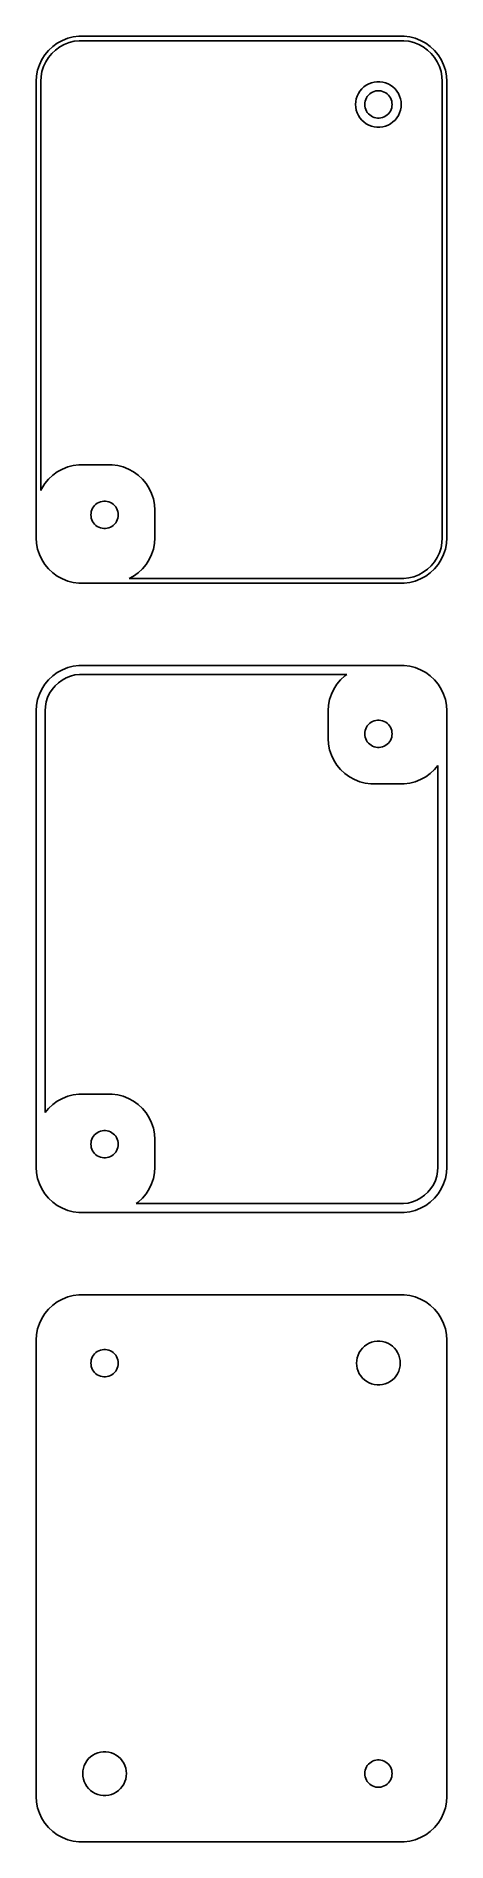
# Model space of a CAD drawing. Header units: metres. Extents: x -22 to 22, y 108 to 306.
import ezdxf

# ---------------------------------------------------------------- set-up
doc = ezdxf.new("R2010")
doc.units = ezdxf.units.M

msp = doc.modelspace()

# ---------------------------------------------------------------- linework, layer by layer
for p, q in [((-20.1791, 305.222), (-20.6871, 304.853)), ((-19.6289, 305.524), (-20.1791, 305.222)), ((-19.9112, 304.799), (-19.416, 305.072)), ((-19.0451, 305.755), (-19.6289, 305.524)), ((-19.416, 305.072), (-18.8906, 305.28)), ((-18.4369, 305.911), (-19.0451, 305.755)), ((-18.8906, 305.28), (-18.3432, 305.42)), ((-17.8139, 305.99), (-18.4369, 305.911)), ((-18.3432, 305.42), (-17.7825, 305.491)), ((17.8139, 305.99), (-17.8139, 305.99)), ((-17.7825, 305.491), (17.7825, 305.491)), ((17.7825, 305.491), (18.3432, 305.42)), ((18.4369, 305.911), (17.8139, 305.99)), ((18.3432, 305.42), (18.8906, 305.28)), ((19.0451, 305.755), (18.4369, 305.911)), ((18.8906, 305.28), (19.416, 305.072)), ((19.6289, 305.524), (19.0451, 305.755)), ((19.416, 305.072), (19.9112, 304.799)), ((20.1791, 305.222), (19.6289, 305.524)), ((20.6871, 304.853), (20.1791, 305.222)), ((-21.8815, 303.409), (-22.1489, 302.841)), ((-21.5451, 303.939), (-21.8815, 303.409)), ((-21.684, 302.657), (-21.4434, 303.168)), ((-21.1448, 304.423), (-21.5451, 303.939)), ((-21.4434, 303.168), (-21.1406, 303.645)), ((-20.6871, 304.853), (-21.1448, 304.423)), ((-21.1406, 303.645), (-20.7803, 304.08)), ((-20.7803, 304.08), (-20.3684, 304.467)), ((-20.3684, 304.467), (-19.9112, 304.799)), ((19.9112, 304.799), (20.3684, 304.467)), ((20.3684, 304.467), (20.7803, 304.08)), ((21.1448, 304.423), (20.6871, 304.853)), ((20.7803, 304.08), (21.1406, 303.645)), ((21.1406, 303.645), (21.4434, 303.168)), ((21.5451, 303.939), (21.1448, 304.423)), ((21.4434, 303.168), (21.684, 302.657)), ((21.8815, 303.409), (21.5451, 303.939)), ((22.1489, 302.841), (21.8815, 303.409)), ((-22.4606, 301.627), (-22.5, 301)), ((-22.5, 301), (-22.5, 251)), ((-22.3429, 302.243), (-22.4606, 301.627)), ((-22.1489, 302.841), (-22.3429, 302.243)), ((-22, 301), (-21.9645, 301.564)), ((-22, 256.157), (-22, 301)), ((-21.9645, 301.564), (-21.8586, 302.119)), ((-21.8586, 302.119), (-21.684, 302.657)), ((14.5315, 300.956), (14.2274, 300.878)), ((14.843, 300.995), (14.5315, 300.956)), ((15.157, 300.995), (14.843, 300.995)), ((15.4684, 300.956), (15.157, 300.995)), ((15.7725, 300.878), (15.4684, 300.956)), ((21.684, 302.657), (21.8586, 302.119)), ((21.8586, 302.119), (21.9645, 301.564)), ((21.9645, 301.564), (22, 301)), ((22, 301), (22, 251)), ((22.3429, 302.243), (22.1489, 302.841)), ((22.4606, 301.627), (22.3429, 302.243)), ((22.5, 301), (22.4606, 301.627)), ((22.5, 251), (22.5, 301)), ((12.5785, 299.122), (12.5197, 298.813)), ((12.6756, 299.42), (12.5785, 299.122)), ((12.8092, 299.704), (12.6756, 299.42)), ((12.9774, 299.969), (12.8092, 299.704)), ((13.1776, 300.211), (12.9774, 299.969)), ((13.4064, 300.426), (13.1776, 300.211)), ((13.6604, 300.611), (13.4064, 300.426)), ((13.5471, 298.873), (13.6053, 299.052)), ((13.6053, 299.052), (13.6855, 299.223)), ((13.9355, 300.762), (13.6604, 300.611)), ((13.6855, 299.223), (13.7865, 299.382)), ((13.7865, 299.382), (13.9065, 299.527)), ((13.9065, 299.527), (14.0439, 299.656)), ((14.2274, 300.878), (13.9355, 300.762)), ((14.0439, 299.656), (14.1963, 299.766)), ((14.1963, 299.766), (14.3613, 299.857)), ((14.3613, 299.857), (14.5365, 299.927)), ((14.5365, 299.927), (14.7189, 299.973)), ((14.7189, 299.973), (14.9058, 299.997)), ((14.9058, 299.997), (15.0942, 299.997)), ((15.0942, 299.997), (15.2811, 299.973)), ((15.2811, 299.973), (15.4635, 299.927)), ((15.4635, 299.927), (15.6387, 299.857)), ((15.6387, 299.857), (15.8037, 299.766)), ((16.0644, 300.762), (15.7725, 300.878)), ((15.8037, 299.766), (15.9561, 299.656)), ((15.9561, 299.656), (16.0934, 299.527)), ((16.3396, 300.611), (16.0644, 300.762)), ((16.0934, 299.527), (16.2135, 299.382)), ((16.2135, 299.382), (16.3145, 299.223)), ((16.3145, 299.223), (16.3947, 299.052)), ((16.5936, 300.426), (16.3396, 300.611)), ((16.3947, 299.052), (16.4529, 298.873)), ((16.8224, 300.211), (16.5936, 300.426)), ((17.0225, 299.969), (16.8224, 300.211)), ((17.1908, 299.704), (17.0225, 299.969)), ((17.3244, 299.42), (17.1908, 299.704)), ((17.4214, 299.122), (17.3244, 299.42)), ((17.4803, 298.813), (17.4214, 299.122)), ((12.5197, 298.813), (12.5, 298.5)), ((12.5, 298.5), (12.5197, 298.187)), ((12.5197, 298.187), (12.5785, 297.878)), ((12.5785, 297.878), (12.6756, 297.58)), ((12.6756, 297.58), (12.8092, 297.296)), ((12.8092, 297.296), (12.9774, 297.031)), ((12.9774, 297.031), (13.1776, 296.789)), ((13.5, 298.5), (13.5118, 298.688)), ((13.5118, 298.312), (13.5, 298.5)), ((13.5118, 298.688), (13.5471, 298.873)), ((13.5471, 298.127), (13.5118, 298.312)), ((13.6053, 297.948), (13.5471, 298.127)), ((13.6855, 297.777), (13.6053, 297.948)), ((13.7865, 297.618), (13.6855, 297.777)), ((13.9065, 297.473), (13.7865, 297.618)), ((14.0439, 297.344), (13.9065, 297.473)), ((14.1963, 297.234), (14.0439, 297.344)), ((14.3613, 297.143), (14.1963, 297.234)), ((14.5365, 297.073), (14.3613, 297.143)), ((14.7189, 297.027), (14.5365, 297.073)), ((14.9058, 297.003), (14.7189, 297.027)), ((15.0942, 297.003), (14.9058, 297.003)), ((15.2811, 297.027), (15.0942, 297.003)), ((15.4635, 297.073), (15.2811, 297.027)), ((15.6387, 297.143), (15.4635, 297.073)), ((15.8037, 297.234), (15.6387, 297.143)), ((15.9561, 297.344), (15.8037, 297.234)), ((16.0934, 297.473), (15.9561, 297.344)), ((16.2135, 297.618), (16.0934, 297.473)), ((16.3145, 297.777), (16.2135, 297.618)), ((16.3947, 297.948), (16.3145, 297.777)), ((16.4529, 298.127), (16.3947, 297.948)), ((16.4529, 298.873), (16.4882, 298.688)), ((16.4882, 298.312), (16.4529, 298.127)), ((16.4882, 298.688), (16.5, 298.5)), ((16.5, 298.5), (16.4882, 298.312)), ((16.8224, 296.789), (17.0225, 297.031)), ((17.0225, 297.031), (17.1908, 297.296)), ((17.1908, 297.296), (17.3244, 297.58)), ((17.3244, 297.58), (17.4214, 297.878)), ((17.4214, 297.878), (17.4803, 298.187)), ((17.5, 298.5), (17.4803, 298.813)), ((17.4803, 298.187), (17.5, 298.5)), ((13.1776, 296.789), (13.4064, 296.574)), ((13.4064, 296.574), (13.6604, 296.389)), ((13.6604, 296.389), (13.9355, 296.238)), ((13.9355, 296.238), (14.2274, 296.122)), ((14.2274, 296.122), (14.5315, 296.044)), ((14.5315, 296.044), (14.843, 296.005)), ((14.843, 296.005), (15.157, 296.005)), ((15.157, 296.005), (15.4684, 296.044)), ((15.4684, 296.044), (15.7725, 296.122)), ((15.7725, 296.122), (16.0644, 296.238)), ((16.0644, 296.238), (16.3396, 296.389)), ((16.3396, 296.389), (16.5936, 296.574)), ((16.5936, 296.574), (16.8224, 296.789)), ((-21.1448, 257.423), (-21.5451, 256.939)), ((-20.6871, 257.853), (-21.1448, 257.423)), ((-20.1791, 258.222), (-20.6871, 257.853)), ((-19.6289, 258.524), (-20.1791, 258.222)), ((-19.0451, 258.755), (-19.6289, 258.524)), ((-18.4369, 258.911), (-19.0451, 258.755)), ((-17.8139, 258.99), (-18.4369, 258.911)), ((-14.186, 258.99), (-17.8139, 258.99)), ((-13.5631, 258.911), (-14.186, 258.99)), ((-12.9549, 258.755), (-13.5631, 258.911)), ((-12.3711, 258.524), (-12.9549, 258.755)), ((-11.8209, 258.222), (-12.3711, 258.524)), ((-11.3129, 257.853), (-11.8209, 258.222)), ((-10.8551, 257.423), (-11.3129, 257.853)), ((-10.4549, 256.939), (-10.8551, 257.423)), ((-21.8815, 256.409), (-22, 256.157)), ((-21.5451, 256.939), (-21.8815, 256.409)), ((-10.1185, 256.409), (-10.4549, 256.939)), ((-9.8511, 255.841), (-10.1185, 256.409)), ((-9.6571, 255.243), (-9.8511, 255.841)), ((-16.5, 253.5), (-16.4882, 253.688)), ((-16.4882, 253.312), (-16.5, 253.5)), ((-16.4882, 253.688), (-16.4529, 253.873)), ((-16.4529, 253.873), (-16.3947, 254.052)), ((-16.3947, 254.052), (-16.3145, 254.223)), ((-16.3145, 254.223), (-16.2135, 254.382)), ((-16.2135, 254.382), (-16.0934, 254.527)), ((-16.0934, 254.527), (-15.9561, 254.656)), ((-15.9561, 254.656), (-15.8037, 254.766)), ((-15.8037, 254.766), (-15.6387, 254.857)), ((-15.6387, 254.857), (-15.4635, 254.927)), ((-15.4635, 254.927), (-15.2811, 254.973)), ((-15.2811, 254.973), (-15.0942, 254.997)), ((-15.0942, 254.997), (-14.9058, 254.997)), ((-14.9058, 254.997), (-14.7189, 254.973)), ((-14.7189, 254.973), (-14.5365, 254.927)), ((-14.5365, 254.927), (-14.3613, 254.857)), ((-14.3613, 254.857), (-14.1963, 254.766)), ((-14.1963, 254.766), (-14.0439, 254.656)), ((-14.0439, 254.656), (-13.9065, 254.527)), ((-13.9065, 254.527), (-13.7865, 254.382)), ((-13.7865, 254.382), (-13.6855, 254.223)), ((-13.6855, 254.223), (-13.6053, 254.052)), ((-13.6053, 254.052), (-13.5471, 253.873)), ((-13.5471, 253.873), (-13.5118, 253.688)), ((-13.5118, 253.688), (-13.5, 253.5)), ((-13.5, 253.5), (-13.5118, 253.312)), ((-9.5394, 254.627), (-9.6571, 255.243)), ((-9.5, 254), (-9.5394, 254.627)), ((-9.5, 251), (-9.5, 254)), ((-16.4529, 253.127), (-16.4882, 253.312)), ((-16.3947, 252.948), (-16.4529, 253.127)), ((-16.3145, 252.777), (-16.3947, 252.948)), ((-16.2135, 252.618), (-16.3145, 252.777)), ((-16.0934, 252.473), (-16.2135, 252.618)), ((-15.9561, 252.344), (-16.0934, 252.473)), ((-15.8037, 252.234), (-15.9561, 252.344)), ((-15.6387, 252.143), (-15.8037, 252.234)), ((-15.4635, 252.073), (-15.6387, 252.143)), ((-15.2811, 252.027), (-15.4635, 252.073)), ((-15.0942, 252.003), (-15.2811, 252.027)), ((-14.9058, 252.003), (-15.0942, 252.003)), ((-14.7189, 252.027), (-14.9058, 252.003)), ((-14.5365, 252.073), (-14.7189, 252.027)), ((-14.3613, 252.143), (-14.5365, 252.073)), ((-14.1963, 252.234), (-14.3613, 252.143)), ((-14.0439, 252.344), (-14.1963, 252.234)), ((-13.9065, 252.473), (-14.0439, 252.344)), ((-13.7865, 252.618), (-13.9065, 252.473)), ((-13.6855, 252.777), (-13.7865, 252.618)), ((-13.6053, 252.948), (-13.6855, 252.777)), ((-13.5471, 253.127), (-13.6053, 252.948)), ((-13.5118, 253.312), (-13.5471, 253.127)), ((-22.5, 251), (-22.4606, 250.373)), ((-22.4606, 250.373), (-22.3429, 249.757)), ((-22.3429, 249.757), (-22.1489, 249.159)), ((-9.8511, 249.159), (-9.6571, 249.757)), ((-9.6571, 249.757), (-9.5394, 250.373)), ((-9.5394, 250.373), (-9.5, 251)), ((21.8586, 249.881), (21.684, 249.343)), ((21.9645, 250.436), (21.8586, 249.881)), ((22, 251), (21.9645, 250.436)), ((22.1489, 249.159), (22.3429, 249.757)), ((22.3429, 249.757), (22.4606, 250.373)), ((22.4606, 250.373), (22.5, 251)), ((-22.1489, 249.159), (-21.8815, 248.591)), ((-21.8815, 248.591), (-21.5451, 248.061)), ((-21.5451, 248.061), (-21.1448, 247.577)), ((-21.1448, 247.577), (-20.6871, 247.147)), ((-11.3129, 247.147), (-10.8551, 247.577)), ((-10.8551, 247.577), (-10.4549, 248.061)), ((-10.4549, 248.061), (-10.1185, 248.591)), ((-10.1185, 248.591), (-9.8511, 249.159)), ((20.3684, 247.533), (19.9112, 247.201)), ((20.7803, 247.92), (20.3684, 247.533)), ((20.6871, 247.147), (21.1448, 247.577)), ((21.1406, 248.355), (20.7803, 247.92)), ((21.4434, 248.832), (21.1406, 248.355)), ((21.1448, 247.577), (21.5451, 248.061)), ((21.684, 249.343), (21.4434, 248.832)), ((21.5451, 248.061), (21.8815, 248.591)), ((21.8815, 248.591), (22.1489, 249.159)), ((-20.6871, 247.147), (-20.1791, 246.778)), ((-20.1791, 246.778), (-19.6289, 246.476)), ((-19.6289, 246.476), (-19.0451, 246.245)), ((-19.0451, 246.245), (-18.4369, 246.089)), ((-18.4369, 246.089), (-17.8139, 246.01)), ((-17.8139, 246.01), (17.8139, 246.01)), ((-12.311, 246.509), (-11.8209, 246.778)), ((17.7825, 246.509), (-12.311, 246.509)), ((-11.8209, 246.778), (-11.3129, 247.147)), ((18.3432, 246.58), (17.7825, 246.509)), ((17.8139, 246.01), (18.4369, 246.089)), ((18.8906, 246.72), (18.3432, 246.58)), ((18.4369, 246.089), (19.0451, 246.245)), ((19.416, 246.928), (18.8906, 246.72)), ((19.0451, 246.245), (19.6289, 246.476)), ((19.9112, 247.201), (19.416, 246.928)), ((19.6289, 246.476), (20.1791, 246.778)), ((20.1791, 246.778), (20.6871, 247.147)), ((-20.6871, 235.853), (-21.1448, 235.423)), ((-20.1791, 236.222), (-20.6871, 235.853)), ((-19.6289, 236.524), (-20.1791, 236.222)), ((-19.6553, 235.396), (-19.2126, 235.64)), ((-19.0451, 236.755), (-19.6289, 236.524)), ((-19.2126, 235.64), (-18.743, 235.826)), ((-18.4369, 236.911), (-19.0451, 236.755)), ((-18.743, 235.826), (-18.2537, 235.951)), ((-17.8139, 236.99), (-18.4369, 236.911)), ((-18.2537, 235.951), (-17.7526, 236.014)), ((17.8139, 236.99), (-17.8139, 236.99)), ((-17.7526, 236.014), (11.5357, 236.014)), ((11.3129, 235.853), (10.8551, 235.423)), ((11.5357, 236.014), (11.3129, 235.853)), ((18.4369, 236.911), (17.8139, 236.99)), ((19.0451, 236.755), (18.4369, 236.911)), ((19.6289, 236.524), (19.0451, 236.755)), ((20.1791, 236.222), (19.6289, 236.524)), ((20.6871, 235.853), (20.1791, 236.222)), ((21.1448, 235.423), (20.6871, 235.853)), ((-22.1489, 233.841), (-22.3429, 233.243)), ((-21.8815, 234.409), (-22.1489, 233.841)), ((-21.5451, 234.939), (-21.8815, 234.409)), ((-21.1448, 235.423), (-21.5451, 234.939)), ((-21.2399, 233.481), (-21.0248, 233.938)), ((-21.0248, 233.938), (-20.7542, 234.364)), ((-20.7542, 234.364), (-20.4322, 234.754)), ((-20.4322, 234.754), (-20.0639, 235.099)), ((-20.0639, 235.099), (-19.6553, 235.396)), ((9.8511, 233.841), (9.6571, 233.243)), ((10.1185, 234.409), (9.8511, 233.841)), ((10.4549, 234.939), (10.1185, 234.409)), ((10.8551, 235.423), (10.4549, 234.939)), ((21.5451, 234.939), (21.1448, 235.423)), ((21.8815, 234.409), (21.5451, 234.939)), ((22.1489, 233.841), (21.8815, 234.409)), ((22.3429, 233.243), (22.1489, 233.841)), ((-22.4606, 232.627), (-22.5, 232)), ((-22.5, 232), (-22.5, 182)), ((-22.3429, 233.243), (-22.4606, 232.627)), ((-21.5224, 232), (-21.4907, 232.504)), ((-21.5224, 187.966), (-21.5224, 232)), ((-21.4907, 232.504), (-21.396, 233)), ((-21.396, 233), (-21.2399, 233.481)), ((9.5394, 232.627), (9.5, 232)), ((9.5, 232), (9.5, 229)), ((9.6571, 233.243), (9.5394, 232.627)), ((22.4606, 232.627), (22.3429, 233.243)), ((22.5, 232), (22.4606, 232.627)), ((22.5, 182), (22.5, 232)), ((13.5, 229.5), (13.5118, 229.688)), ((13.5118, 229.688), (13.5471, 229.873)), ((13.5471, 229.873), (13.6053, 230.052)), ((13.6053, 230.052), (13.6855, 230.223)), ((13.6855, 230.223), (13.7865, 230.382)), ((13.7865, 230.382), (13.9065, 230.527)), ((13.9065, 230.527), (14.0439, 230.656)), ((14.0439, 230.656), (14.1963, 230.766)), ((14.1963, 230.766), (14.3613, 230.857)), ((14.3613, 230.857), (14.5365, 230.927)), ((14.5365, 230.927), (14.7189, 230.973)), ((14.7189, 230.973), (14.9058, 230.997)), ((14.9058, 230.997), (15.0942, 230.997)), ((15.0942, 230.997), (15.2811, 230.973)), ((15.2811, 230.973), (15.4635, 230.927)), ((15.4635, 230.927), (15.6387, 230.857)), ((15.6387, 230.857), (15.8037, 230.766)), ((15.8037, 230.766), (15.9561, 230.656)), ((15.9561, 230.656), (16.0934, 230.527)), ((16.0934, 230.527), (16.2135, 230.382)), ((16.2135, 230.382), (16.3145, 230.223)), ((16.3145, 230.223), (16.3947, 230.052)), ((16.3947, 230.052), (16.4529, 229.873)), ((16.4529, 229.873), (16.4882, 229.688)), ((16.4882, 229.688), (16.5, 229.5)), ((9.5, 229), (9.5394, 228.373)), ((9.5394, 228.373), (9.6571, 227.757)), ((9.6571, 227.757), (9.8511, 227.159)), ((13.5118, 229.312), (13.5, 229.5)), ((13.5471, 229.127), (13.5118, 229.312)), ((13.6053, 228.948), (13.5471, 229.127)), ((13.6855, 228.777), (13.6053, 228.948)), ((13.7865, 228.618), (13.6855, 228.777)), ((13.9065, 228.473), (13.7865, 228.618)), ((14.0439, 228.344), (13.9065, 228.473)), ((14.1963, 228.234), (14.0439, 228.344)), ((14.3613, 228.143), (14.1963, 228.234)), ((14.5365, 228.073), (14.3613, 228.143)), ((14.7189, 228.027), (14.5365, 228.073)), ((14.9058, 228.003), (14.7189, 228.027)), ((15.0942, 228.003), (14.9058, 228.003)), ((15.2811, 228.027), (15.0942, 228.003)), ((15.4635, 228.073), (15.2811, 228.027)), ((15.6387, 228.143), (15.4635, 228.073)), ((15.8037, 228.234), (15.6387, 228.143)), ((15.9561, 228.344), (15.8037, 228.234)), ((16.0934, 228.473), (15.9561, 228.344)), ((16.2135, 228.618), (16.0934, 228.473)), ((16.3145, 228.777), (16.2135, 228.618)), ((16.3947, 228.948), (16.3145, 228.777)), ((16.4529, 229.127), (16.3947, 228.948)), ((16.4882, 229.312), (16.4529, 229.127)), ((16.5, 229.5), (16.4882, 229.312)), ((9.8511, 227.159), (10.1185, 226.591)), ((10.1185, 226.591), (10.4549, 226.061)), ((10.4549, 226.061), (10.8551, 225.577)), ((21.1448, 225.577), (21.5224, 226.034)), ((21.5224, 226.034), (21.5224, 182)), ((10.8551, 225.577), (11.3129, 225.147)), ((11.3129, 225.147), (11.8209, 224.778)), ((11.8209, 224.778), (12.3711, 224.476)), ((12.3711, 224.476), (12.9549, 224.245)), ((12.9549, 224.245), (13.5631, 224.089)), ((13.5631, 224.089), (14.186, 224.01)), ((14.186, 224.01), (17.8139, 224.01)), ((17.8139, 224.01), (18.4369, 224.089)), ((18.4369, 224.089), (19.0451, 224.245)), ((19.0451, 224.245), (19.6289, 224.476)), ((19.6289, 224.476), (20.1791, 224.778)), ((20.1791, 224.778), (20.6871, 225.147)), ((20.6871, 225.147), (21.1448, 225.577)), ((-21.1448, 188.423), (-21.5224, 187.966)), ((-20.6871, 188.853), (-21.1448, 188.423)), ((-20.1791, 189.222), (-20.6871, 188.853)), ((-19.6289, 189.524), (-20.1791, 189.222)), ((-19.0451, 189.755), (-19.6289, 189.524)), ((-18.4369, 189.911), (-19.0451, 189.755)), ((-17.8139, 189.99), (-18.4369, 189.911)), ((-14.186, 189.99), (-17.8139, 189.99)), ((-13.5631, 189.911), (-14.186, 189.99)), ((-12.9549, 189.755), (-13.5631, 189.911)), ((-12.3711, 189.524), (-12.9549, 189.755)), ((-11.8209, 189.222), (-12.3711, 189.524)), ((-11.3129, 188.853), (-11.8209, 189.222)), ((-10.8551, 188.423), (-11.3129, 188.853)), ((-10.4549, 187.939), (-10.8551, 188.423)), ((-10.1185, 187.409), (-10.4549, 187.939)), ((-9.8511, 186.841), (-10.1185, 187.409)), ((-9.6571, 186.243), (-9.8511, 186.841)), ((-9.5394, 185.627), (-9.6571, 186.243)), ((-16.5, 184.5), (-16.4882, 184.688)), ((-16.4882, 184.312), (-16.5, 184.5)), ((-16.4882, 184.688), (-16.4529, 184.873)), ((-16.4529, 184.127), (-16.4882, 184.312)), ((-16.4529, 184.873), (-16.3947, 185.052)), ((-16.3947, 183.948), (-16.4529, 184.127)), ((-16.3947, 185.052), (-16.3145, 185.223)), ((-16.3145, 185.223), (-16.2135, 185.382)), ((-16.2135, 185.382), (-16.0934, 185.527)), ((-16.0934, 185.527), (-15.9561, 185.656)), ((-15.9561, 185.656), (-15.8037, 185.766)), ((-15.8037, 185.766), (-15.6387, 185.857)), ((-15.6387, 185.857), (-15.4635, 185.927)), ((-15.4635, 185.927), (-15.2811, 185.973)), ((-15.2811, 185.973), (-15.0942, 185.997)), ((-15.0942, 185.997), (-14.9058, 185.997)), ((-14.9058, 185.997), (-14.7189, 185.973)), ((-14.7189, 185.973), (-14.5365, 185.927)), ((-14.5365, 185.927), (-14.3613, 185.857)), ((-14.3613, 185.857), (-14.1963, 185.766)), ((-14.1963, 185.766), (-14.0439, 185.656)), ((-14.0439, 185.656), (-13.9065, 185.527)), ((-13.9065, 185.527), (-13.7865, 185.382)), ((-13.7865, 185.382), (-13.6855, 185.223)), ((-13.6855, 185.223), (-13.6053, 185.052)), ((-13.6053, 185.052), (-13.5471, 184.873)), ((-13.5471, 184.127), (-13.6053, 183.948)), ((-13.5471, 184.873), (-13.5118, 184.688)), ((-13.5118, 184.312), (-13.5471, 184.127)), ((-13.5118, 184.688), (-13.5, 184.5)), ((-13.5, 184.5), (-13.5118, 184.312)), ((-9.5, 185), (-9.5394, 185.627)), ((-9.5, 182), (-9.5, 185)), ((-16.3145, 183.777), (-16.3947, 183.948)), ((-16.2135, 183.618), (-16.3145, 183.777)), ((-16.0934, 183.473), (-16.2135, 183.618)), ((-15.9561, 183.344), (-16.0934, 183.473)), ((-15.8037, 183.234), (-15.9561, 183.344)), ((-15.6387, 183.143), (-15.8037, 183.234)), ((-15.4635, 183.073), (-15.6387, 183.143)), ((-15.2811, 183.027), (-15.4635, 183.073)), ((-15.0942, 183.003), (-15.2811, 183.027)), ((-14.9058, 183.003), (-15.0942, 183.003)), ((-14.7189, 183.027), (-14.9058, 183.003)), ((-14.5365, 183.073), (-14.7189, 183.027)), ((-14.3613, 183.143), (-14.5365, 183.073)), ((-14.1963, 183.234), (-14.3613, 183.143)), ((-14.0439, 183.344), (-14.1963, 183.234)), ((-13.9065, 183.473), (-14.0439, 183.344)), ((-13.7865, 183.618), (-13.9065, 183.473)), ((-13.6855, 183.777), (-13.7865, 183.618)), ((-13.6053, 183.948), (-13.6855, 183.777)), ((-22.5, 182), (-22.4606, 181.373)), ((-22.4606, 181.373), (-22.3429, 180.757)), ((-22.3429, 180.757), (-22.1489, 180.159)), ((-9.8511, 180.159), (-9.6571, 180.757)), ((-9.6571, 180.757), (-9.5394, 181.373)), ((-9.5394, 181.373), (-9.5, 182)), ((21.2399, 180.519), (21.0248, 180.062)), ((21.396, 181), (21.2399, 180.519)), ((21.4907, 181.496), (21.396, 181)), ((21.5224, 182), (21.4907, 181.496)), ((22.1489, 180.159), (22.3429, 180.757)), ((22.3429, 180.757), (22.4606, 181.373)), ((22.4606, 181.373), (22.5, 182)), ((-22.1489, 180.159), (-21.8815, 179.591)), ((-21.8815, 179.591), (-21.5451, 179.061)), ((-21.5451, 179.061), (-21.1448, 178.577)), ((-21.1448, 178.577), (-20.6871, 178.147)), ((-11.3129, 178.147), (-10.8551, 178.577)), ((-10.8551, 178.577), (-10.4549, 179.061)), ((-10.4549, 179.061), (-10.1185, 179.591)), ((-10.1185, 179.591), (-9.8511, 180.159)), ((19.2126, 178.36), (18.743, 178.174)), ((19.6553, 178.604), (19.2126, 178.36)), ((20.0639, 178.901), (19.6553, 178.604)), ((20.4322, 179.246), (20.0639, 178.901)), ((20.7542, 179.636), (20.4322, 179.246)), ((20.6871, 178.147), (21.1448, 178.577)), ((21.0248, 180.062), (20.7542, 179.636)), ((21.1448, 178.577), (21.5451, 179.061)), ((21.5451, 179.061), (21.8815, 179.591)), ((21.8815, 179.591), (22.1489, 180.159)), ((-20.6871, 178.147), (-20.1791, 177.778)), ((-20.1791, 177.778), (-19.6289, 177.476)), ((-19.6289, 177.476), (-19.0451, 177.245)), ((-19.0451, 177.245), (-18.4369, 177.089)), ((-18.4369, 177.089), (-17.8139, 177.01)), ((-17.8139, 177.01), (17.8139, 177.01)), ((-11.5357, 177.986), (-11.3129, 178.147)), ((17.7526, 177.986), (-11.5357, 177.986)), ((18.2537, 178.049), (17.7526, 177.986)), ((17.8139, 177.01), (18.4369, 177.089)), ((18.743, 178.174), (18.2537, 178.049)), ((18.4369, 177.089), (19.0451, 177.245)), ((19.0451, 177.245), (19.6289, 177.476)), ((19.6289, 177.476), (20.1791, 177.778)), ((20.1791, 177.778), (20.6871, 178.147)), ((-21.1448, 166.423), (-21.5451, 165.939)), ((-20.6871, 166.853), (-21.1448, 166.423)), ((-20.1791, 167.222), (-20.6871, 166.853)), ((-19.6289, 167.524), (-20.1791, 167.222)), ((-19.0451, 167.755), (-19.6289, 167.524)), ((-18.4369, 167.911), (-19.0451, 167.755)), ((-17.8139, 167.99), (-18.4369, 167.911)), ((17.8139, 167.99), (-17.8139, 167.99)), ((18.4369, 167.911), (17.8139, 167.99)), ((19.0451, 167.755), (18.4369, 167.911)), ((19.6289, 167.524), (19.0451, 167.755)), ((20.1791, 167.222), (19.6289, 167.524)), ((20.6871, 166.853), (20.1791, 167.222)), ((21.1448, 166.423), (20.6871, 166.853)), ((21.5451, 165.939), (21.1448, 166.423)), ((-22.1489, 164.841), (-22.3429, 164.243)), ((-21.8815, 165.409), (-22.1489, 164.841)), ((-21.5451, 165.939), (-21.8815, 165.409)), ((21.8815, 165.409), (21.5451, 165.939)), ((22.1489, 164.841), (21.8815, 165.409)), ((22.3429, 164.243), (22.1489, 164.841)), ((-22.4606, 163.627), (-22.5, 163)), ((-22.5, 163), (-22.5, 113)), ((-22.3429, 164.243), (-22.4606, 163.627)), ((13.2505, 162.143), (13.4702, 162.349)), ((13.4702, 162.349), (13.714, 162.526)), ((13.714, 162.526), (13.9781, 162.672)), ((13.9781, 162.672), (14.2583, 162.783)), ((14.2583, 162.783), (14.5503, 162.857)), ((14.5503, 162.857), (14.8493, 162.895)), ((14.8493, 162.895), (15.1507, 162.895)), ((15.1507, 162.895), (15.4497, 162.857)), ((15.4497, 162.857), (15.7416, 162.783)), ((15.7416, 162.783), (16.0219, 162.672)), ((16.0219, 162.672), (16.286, 162.526)), ((16.286, 162.526), (16.5298, 162.349)), ((16.5298, 162.349), (16.7495, 162.143)), ((22.4606, 163.627), (22.3429, 164.243)), ((22.5, 163), (22.4606, 163.627)), ((22.5, 113), (22.5, 163)), ((-16.5, 160.5), (-16.4882, 160.688)), ((-16.4882, 160.312), (-16.5, 160.5)), ((-16.4882, 160.688), (-16.4529, 160.873)), ((-16.4529, 160.873), (-16.3947, 161.052)), ((-16.3947, 161.052), (-16.3145, 161.223)), ((-16.3145, 161.223), (-16.2135, 161.382)), ((-16.2135, 161.382), (-16.0934, 161.527)), ((-16.0934, 161.527), (-15.9561, 161.656)), ((-15.9561, 161.656), (-15.8037, 161.766)), ((-15.8037, 161.766), (-15.6387, 161.857)), ((-15.6387, 161.857), (-15.4635, 161.927)), ((-15.4635, 161.927), (-15.2811, 161.973)), ((-15.2811, 161.973), (-15.0942, 161.997)), ((-15.0942, 161.997), (-14.9058, 161.997)), ((-14.9058, 161.997), (-14.7189, 161.973)), ((-14.7189, 161.973), (-14.5365, 161.927)), ((-14.5365, 161.927), (-14.3613, 161.857)), ((-14.3613, 161.857), (-14.1963, 161.766)), ((-14.1963, 161.766), (-14.0439, 161.656)), ((-14.0439, 161.656), (-13.9065, 161.527)), ((-13.9065, 161.527), (-13.7865, 161.382)), ((-13.7865, 161.382), (-13.6855, 161.223)), ((-13.6855, 161.223), (-13.6053, 161.052)), ((-13.6053, 161.052), (-13.5471, 160.873)), ((-13.5471, 160.873), (-13.5118, 160.688)), ((-13.5118, 160.688), (-13.5, 160.5)), ((-13.5, 160.5), (-13.5118, 160.312)), ((12.6, 160.5), (12.6189, 160.801)), ((12.6189, 160.199), (12.6, 160.5)), ((12.6189, 160.801), (12.6754, 161.097)), ((12.6754, 161.097), (12.7685, 161.383)), ((12.7685, 161.383), (12.8969, 161.656)), ((12.8969, 161.656), (13.0583, 161.911)), ((13.0583, 161.911), (13.2505, 162.143)), ((16.7495, 162.143), (16.9416, 161.911)), ((16.9416, 161.911), (17.1031, 161.656)), ((17.1031, 161.656), (17.2315, 161.383)), ((17.2315, 161.383), (17.3246, 161.097)), ((17.3246, 161.097), (17.3811, 160.801)), ((17.3811, 160.801), (17.4, 160.5)), ((17.4, 160.5), (17.3811, 160.199)), ((-16.4529, 160.127), (-16.4882, 160.312)), ((-16.3947, 159.948), (-16.4529, 160.127)), ((-16.3145, 159.777), (-16.3947, 159.948)), ((-16.2135, 159.618), (-16.3145, 159.777)), ((-16.0934, 159.473), (-16.2135, 159.618)), ((-15.9561, 159.344), (-16.0934, 159.473)), ((-15.8037, 159.234), (-15.9561, 159.344)), ((-15.6387, 159.143), (-15.8037, 159.234)), ((-15.4635, 159.073), (-15.6387, 159.143)), ((-15.2811, 159.027), (-15.4635, 159.073)), ((-15.0942, 159.003), (-15.2811, 159.027)), ((-14.9058, 159.003), (-15.0942, 159.003)), ((-14.7189, 159.027), (-14.9058, 159.003)), ((-14.5365, 159.073), (-14.7189, 159.027)), ((-14.3613, 159.143), (-14.5365, 159.073)), ((-14.1963, 159.234), (-14.3613, 159.143)), ((-14.0439, 159.344), (-14.1963, 159.234)), ((-13.9065, 159.473), (-14.0439, 159.344)), ((-13.7865, 159.618), (-13.9065, 159.473)), ((-13.6855, 159.777), (-13.7865, 159.618)), ((-13.6053, 159.948), (-13.6855, 159.777)), ((-13.5471, 160.127), (-13.6053, 159.948)), ((-13.5118, 160.312), (-13.5471, 160.127)), ((12.6754, 159.903), (12.6189, 160.199)), ((12.7685, 159.617), (12.6754, 159.903)), ((12.8969, 159.344), (12.7685, 159.617)), ((13.0583, 159.089), (12.8969, 159.344)), ((13.2505, 158.857), (13.0583, 159.089)), ((13.4702, 158.651), (13.2505, 158.857)), ((13.714, 158.474), (13.4702, 158.651)), ((13.9781, 158.328), (13.714, 158.474)), ((16.286, 158.474), (16.0219, 158.328)), ((16.5298, 158.651), (16.286, 158.474)), ((16.7495, 158.857), (16.5298, 158.651)), ((16.9416, 159.089), (16.7495, 158.857)), ((17.1031, 159.344), (16.9416, 159.089)), ((17.2315, 159.617), (17.1031, 159.344)), ((17.3246, 159.903), (17.2315, 159.617)), ((17.3811, 160.199), (17.3246, 159.903)), ((14.2583, 158.217), (13.9781, 158.328)), ((14.5503, 158.143), (14.2583, 158.217)), ((14.8493, 158.105), (14.5503, 158.143)), ((15.1507, 158.105), (14.8493, 158.105)), ((15.4497, 158.143), (15.1507, 158.105)), ((15.7416, 158.217), (15.4497, 158.143)), ((16.0219, 158.328), (15.7416, 158.217)), ((-17.1031, 116.656), (-16.9416, 116.911)), ((-16.9416, 116.911), (-16.7495, 117.143)), ((-16.7495, 117.143), (-16.5298, 117.349)), ((-16.5298, 117.349), (-16.286, 117.526)), ((-16.286, 117.526), (-16.0219, 117.672)), ((-16.0219, 117.672), (-15.7416, 117.783)), ((-15.7416, 117.783), (-15.4497, 117.857)), ((-15.4497, 117.857), (-15.1507, 117.895)), ((-15.1507, 117.895), (-14.8493, 117.895)), ((-14.8493, 117.895), (-14.5503, 117.857)), ((-14.5503, 117.857), (-14.2583, 117.783)), ((-14.2583, 117.783), (-13.9781, 117.672)), ((-13.9781, 117.672), (-13.714, 117.526)), ((-13.714, 117.526), (-13.4702, 117.349)), ((-13.4702, 117.349), (-13.2505, 117.143)), ((-13.2505, 117.143), (-13.0583, 116.911)), ((-13.0583, 116.911), (-12.8969, 116.656)), ((14.1963, 116.766), (14.3613, 116.857)), ((14.3613, 116.857), (14.5365, 116.927)), ((14.5365, 116.927), (14.7189, 116.973)), ((14.7189, 116.973), (14.9058, 116.997)), ((14.9058, 116.997), (15.0942, 116.997)), ((15.0942, 116.997), (15.2811, 116.973)), ((15.2811, 116.973), (15.4635, 116.927)), ((15.4635, 116.927), (15.6387, 116.857)), ((15.6387, 116.857), (15.8037, 116.766)), ((-17.4, 115.5), (-17.3811, 115.801)), ((-17.3811, 115.199), (-17.4, 115.5)), ((-17.3811, 115.801), (-17.3246, 116.097)), ((-17.3246, 114.903), (-17.3811, 115.199)), ((-17.3246, 116.097), (-17.2315, 116.383)), ((-17.2315, 114.617), (-17.3246, 114.903)), ((-17.2315, 116.383), (-17.1031, 116.656)), ((-12.8969, 116.656), (-12.7685, 116.383)), ((-12.7685, 116.383), (-12.6754, 116.097)), ((-12.6754, 114.903), (-12.7685, 114.617)), ((-12.6754, 116.097), (-12.6189, 115.801)), ((-12.6189, 115.199), (-12.6754, 114.903)), ((-12.6189, 115.801), (-12.6, 115.5)), ((-12.6, 115.5), (-12.6189, 115.199)), ((13.5, 115.5), (13.5118, 115.688)), ((13.5118, 115.312), (13.5, 115.5)), ((13.5118, 115.688), (13.5471, 115.873)), ((13.5471, 115.127), (13.5118, 115.312)), ((13.5471, 115.873), (13.6053, 116.052)), ((13.6053, 114.948), (13.5471, 115.127)), ((13.6053, 116.052), (13.6855, 116.223)), ((13.6855, 114.777), (13.6053, 114.948)), ((13.6855, 116.223), (13.7865, 116.382)), ((13.7865, 116.382), (13.9065, 116.527)), ((13.9065, 116.527), (14.0439, 116.656)), ((14.0439, 116.656), (14.1963, 116.766)), ((15.8037, 116.766), (15.9561, 116.656)), ((15.9561, 116.656), (16.0934, 116.527)), ((16.0934, 116.527), (16.2135, 116.382)), ((16.2135, 116.382), (16.3145, 116.223)), ((16.3145, 116.223), (16.3947, 116.052)), ((16.3947, 114.948), (16.3145, 114.777)), ((16.3947, 116.052), (16.4529, 115.873)), ((16.4529, 115.127), (16.3947, 114.948)), ((16.4529, 115.873), (16.4882, 115.688)), ((16.4882, 115.312), (16.4529, 115.127)), ((16.4882, 115.688), (16.5, 115.5)), ((16.5, 115.5), (16.4882, 115.312)), ((-22.5, 113), (-22.4606, 112.373)), ((-17.1031, 114.344), (-17.2315, 114.617)), ((-16.9416, 114.089), (-17.1031, 114.344)), ((-16.7495, 113.857), (-16.9416, 114.089)), ((-16.5298, 113.651), (-16.7495, 113.857)), ((-16.286, 113.474), (-16.5298, 113.651)), ((-16.0219, 113.328), (-16.286, 113.474)), ((-15.7416, 113.217), (-16.0219, 113.328)), ((-15.4497, 113.143), (-15.7416, 113.217)), ((-15.1507, 113.105), (-15.4497, 113.143)), ((-14.8493, 113.105), (-15.1507, 113.105)), ((-14.5503, 113.143), (-14.8493, 113.105)), ((-14.2583, 113.217), (-14.5503, 113.143)), ((-13.9781, 113.328), (-14.2583, 113.217)), ((-13.714, 113.474), (-13.9781, 113.328)), ((-13.4702, 113.651), (-13.714, 113.474)), ((-13.2505, 113.857), (-13.4702, 113.651)), ((-13.0583, 114.089), (-13.2505, 113.857)), ((-12.8969, 114.344), (-13.0583, 114.089)), ((-12.7685, 114.617), (-12.8969, 114.344)), ((13.7865, 114.618), (13.6855, 114.777)), ((13.9065, 114.473), (13.7865, 114.618)), ((14.0439, 114.344), (13.9065, 114.473)), ((14.1963, 114.234), (14.0439, 114.344)), ((14.3613, 114.143), (14.1963, 114.234)), ((14.5365, 114.073), (14.3613, 114.143)), ((14.7189, 114.027), (14.5365, 114.073)), ((14.9058, 114.003), (14.7189, 114.027)), ((15.0942, 114.003), (14.9058, 114.003)), ((15.2811, 114.027), (15.0942, 114.003)), ((15.4635, 114.073), (15.2811, 114.027)), ((15.6387, 114.143), (15.4635, 114.073)), ((15.8037, 114.234), (15.6387, 114.143)), ((15.9561, 114.344), (15.8037, 114.234)), ((16.0934, 114.473), (15.9561, 114.344)), ((16.2135, 114.618), (16.0934, 114.473)), ((16.3145, 114.777), (16.2135, 114.618)), ((22.4606, 112.373), (22.5, 113)), ((-22.4606, 112.373), (-22.3429, 111.757)), ((-22.3429, 111.757), (-22.1489, 111.159)), ((-22.1489, 111.159), (-21.8815, 110.591)), ((21.8815, 110.591), (22.1489, 111.159)), ((22.1489, 111.159), (22.3429, 111.757)), ((22.3429, 111.757), (22.4606, 112.373)), ((-21.8815, 110.591), (-21.5451, 110.061)), ((-21.5451, 110.061), (-21.1448, 109.577)), ((-21.1448, 109.577), (-20.6871, 109.147)), ((-20.6871, 109.147), (-20.1791, 108.778)), ((20.1791, 108.778), (20.6871, 109.147)), ((20.6871, 109.147), (21.1448, 109.577)), ((21.1448, 109.577), (21.5451, 110.061)), ((21.5451, 110.061), (21.8815, 110.591)), ((-20.1791, 108.778), (-19.6289, 108.476)), ((-19.6289, 108.476), (-19.0451, 108.245)), ((-19.0451, 108.245), (-18.4369, 108.089)), ((-18.4369, 108.089), (-17.8139, 108.01)), ((-17.8139, 108.01), (17.8139, 108.01)), ((17.8139, 108.01), (18.4369, 108.089)), ((18.4369, 108.089), (19.0451, 108.245)), ((19.0451, 108.245), (19.6289, 108.476)), ((19.6289, 108.476), (20.1791, 108.778))]:
    msp.add_line(p, q)

doc.saveas('drawing.dxf')
